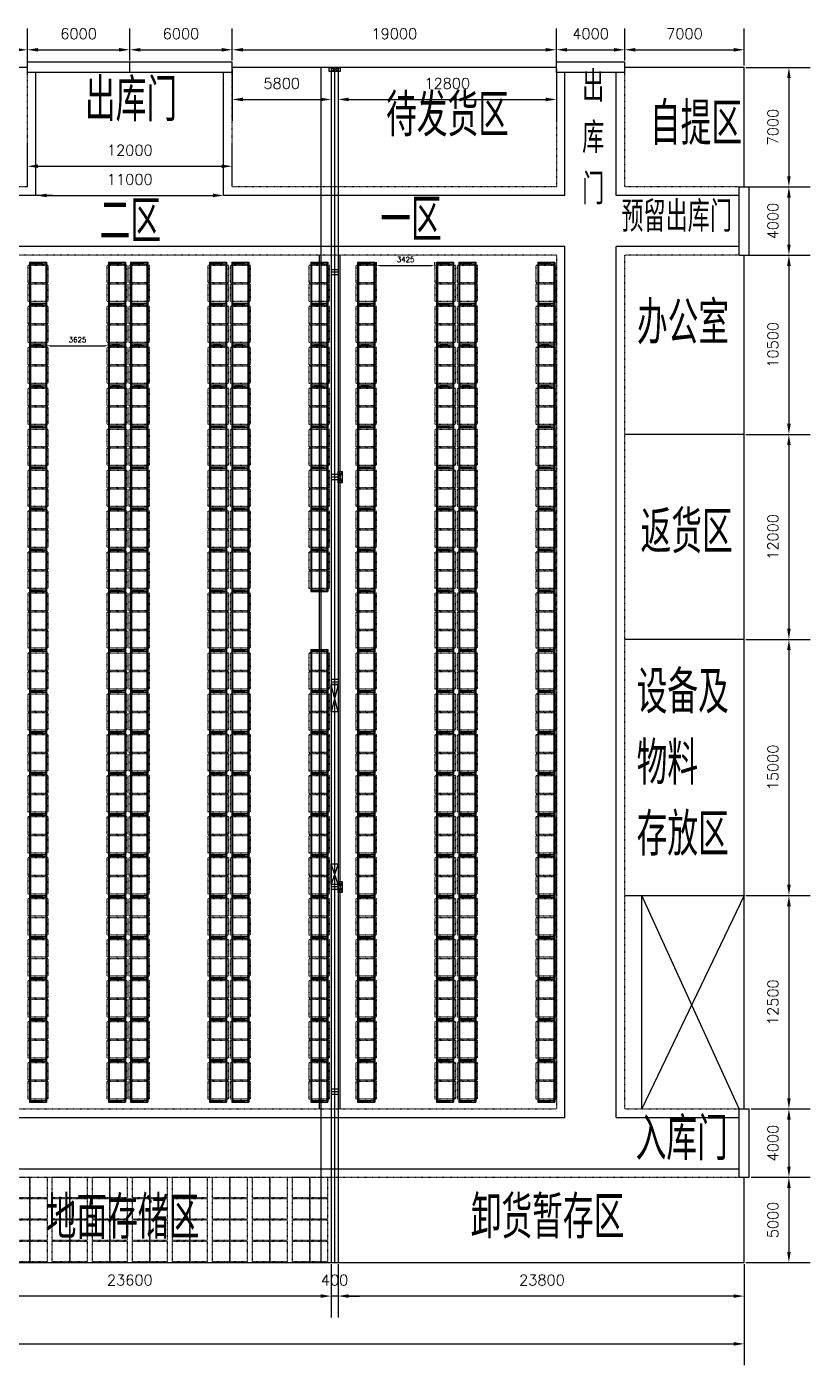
# Model space of a CAD drawing. Header units: millimetres. Extents: x 6622 to 532820, y 3370 to 359312.
# Drawn here: x 279792 to 325700, y 253030 to 331418 of the extents above; entities that cross this region are included whole.
import ezdxf

# ---------------------------------------------------------------- set-up
doc = ezdxf.new("R2010")
doc.units = ezdxf.units.MM
doc.linetypes.add('ACAD_ISO03W100', pattern=[30, 12, -18])
doc.styles.get("Standard").update_dxf_attribs({"font": 'txt', "bigfont": 'gbcbig.shx'})
doc.dimstyles.new('ISO-25', dxfattribs={"dimtxt": 625, "dimasz": 625, "dimexe": 1250, "dimexo": 100, "dimgap": 625, "dimtad": 1, "dimtxsty": 'Standard', "dimcen": 2.5, "dimadec": 0, "dimazin": 0, "dimtfac": 1, "dimtmove": 0, "dimatfit": 3, "dimfxl": 1, "dimarcsym": 0})
doc.dimstyles.new('副本 ISO-25', dxfattribs={"dimtxt": 300, "dimasz": 200, "dimexe": 200, "dimexo": 25, "dimgap": 200, "dimtad": 1, "dimtxsty": 'Standard', "dimcen": 2.5, "dimadec": 0, "dimazin": 0, "dimtfac": 1, "dimtmove": 0, "dimatfit": 3, "dimfxl": 1, "dimarcsym": 0})

# ---------------------------------------------------------------- blocks, each defined once
blk = doc.blocks.new('*D305')
at = {"color": 0, "lineweight": -2, "transparency": 16777216}
for p, q in [((280330, 321640), (280330, 322790)), ((291330, 321640), (291330, 322790)), ((280955, 321540), (290705, 321540))]:
    blk.add_line(p, q, dxfattribs=at)
at = {"color": 0, "transparency": 16777216}
for points in [[(280955, 321644), (280955, 321436), (280330, 321540)], [(290705, 321644), (290705, 321436), (291330, 321540)]]:
    blk.add_solid(points, dxfattribs=at)
at = {"layer": 'Defpoints', "color": 0, "transparency": 16777216}
for p in [(280330, 321540), (291330, 321540), (291330, 321540)]:
    blk.add_point(p, dxfattribs=at)
at = {"color": 0, "transparency": 16777216, "insert": (285830, 322478), "char_height": 625, "attachment_point": 5}
blk.add_mtext('11000', dxfattribs=at)
blk = doc.blocks.new('*D306')
at = {"color": 0, "lineweight": -2, "transparency": 16777216}
for p, q in [((279830, 322140), (279830, 324500)), ((291830, 322140), (291830, 324500)), ((280455, 323250), (291205, 323250))]:
    blk.add_line(p, q, dxfattribs=at)
at = {"color": 0, "transparency": 16777216}
for points in [[(280455, 323354), (280455, 323146), (279830, 323250)], [(291205, 323354), (291205, 323146), (291830, 323250)]]:
    blk.add_solid(points, dxfattribs=at)
at = {"layer": 'Defpoints', "color": 0, "transparency": 16777216}
for p in [(291830, 323250), (279830, 322040), (291830, 322040)]:
    blk.add_point(p, dxfattribs=at)
at = {"color": 0, "transparency": 16777216, "insert": (285830, 324188), "char_height": 625, "attachment_point": 5}
blk.add_mtext('12000', dxfattribs=at)
blk = doc.blocks.new('*D315')
at = {"color": 0, "lineweight": -2, "transparency": 16777216}
for p, q in [((274030, 329140), (274030, 331320)), ((279830, 329140), (279830, 331320)), ((274655, 330070), (279205, 330070))]:
    blk.add_line(p, q, dxfattribs=at)
at = {"color": 0, "transparency": 16777216}
for points in [[(274655, 330174), (274655, 329966), (274030, 330070)], [(279205, 330174), (279205, 329966), (279830, 330070)]]:
    blk.add_solid(points, dxfattribs=at)
at = {"layer": 'Defpoints', "color": 0, "transparency": 16777216}
for p in [(279830, 330070), (274030, 329040), (279830, 329040)]:
    blk.add_point(p, dxfattribs=at)
at = {"color": 0, "transparency": 16777216, "insert": (276930, 331008), "char_height": 625, "attachment_point": 5}
blk.add_mtext('5800', dxfattribs=at)
blk = doc.blocks.new('*D316')
at = {"color": 0, "lineweight": -2, "transparency": 16777216}
for p, q in [((279830, 329440), (279830, 331320)), ((285830, 329440), (285830, 331320)), ((280455, 330070), (285205, 330070))]:
    blk.add_line(p, q, dxfattribs=at)
at = {"color": 0, "transparency": 16777216}
for points in [[(280455, 330174), (280455, 329966), (279830, 330070)], [(285205, 330174), (285205, 329966), (285830, 330070)]]:
    blk.add_solid(points, dxfattribs=at)
at = {"layer": 'Defpoints', "color": 0, "transparency": 16777216}
for p in [(285830, 330070), (279830, 329340), (285830, 329340)]:
    blk.add_point(p, dxfattribs=at)
at = {"color": 0, "transparency": 16777216, "insert": (282830, 331008), "char_height": 625, "attachment_point": 5}
blk.add_mtext('6000', dxfattribs=at)
blk = doc.blocks.new('*D317')
at = {"color": 0, "lineweight": -2, "transparency": 16777216}
for p, q in [((285830, 329440), (285830, 331320)), ((291830, 329440), (291830, 331320)), ((286455, 330070), (291205, 330070))]:
    blk.add_line(p, q, dxfattribs=at)
at = {"color": 0, "transparency": 16777216}
for points in [[(286455, 330174), (286455, 329966), (285830, 330070)], [(291205, 330174), (291205, 329966), (291830, 330070)]]:
    blk.add_solid(points, dxfattribs=at)
at = {"layer": 'Defpoints', "color": 0, "transparency": 16777216}
for p in [(291830, 330070), (285830, 329340), (291830, 329340)]:
    blk.add_point(p, dxfattribs=at)
at = {"color": 0, "transparency": 16777216, "insert": (288830, 331008), "char_height": 625, "attachment_point": 5}
blk.add_mtext('6000', dxfattribs=at)
blk = doc.blocks.new('*D318')
at = {"color": 0, "lineweight": -2, "transparency": 16777216}
for p, q in [((291830, 329440), (291830, 331320)), ((310830, 329140), (310830, 331320)), ((292455, 330070), (310205, 330070))]:
    blk.add_line(p, q, dxfattribs=at)
at = {"color": 0, "transparency": 16777216}
for points in [[(292455, 330174), (292455, 329966), (291830, 330070)], [(310205, 330174), (310205, 329966), (310830, 330070)]]:
    blk.add_solid(points, dxfattribs=at)
at = {"layer": 'Defpoints', "color": 0, "transparency": 16777216}
for p in [(310830, 330070), (291830, 329340), (310830, 329040)]:
    blk.add_point(p, dxfattribs=at)
at = {"color": 0, "transparency": 16777216, "insert": (301330, 331008), "char_height": 625, "attachment_point": 5}
blk.add_mtext('19000', dxfattribs=at)
blk = doc.blocks.new('*D319')
at = {"color": 0, "lineweight": -2, "transparency": 16777216}
for p, q in [((291830, 328940), (291830, 325910)), ((297630, 328940), (297630, 325910)), ((292455, 327160), (297005, 327160))]:
    blk.add_line(p, q, dxfattribs=at)
at = {"color": 0, "transparency": 16777216}
for points in [[(292455, 327264), (292455, 327056), (291830, 327160)], [(297005, 327264), (297005, 327056), (297630, 327160)]]:
    blk.add_solid(points, dxfattribs=at)
at = {"layer": 'Defpoints', "color": 0, "transparency": 16777216}
for p in [(291830, 329040), (297630, 329040), (297630, 327160)]:
    blk.add_point(p, dxfattribs=at)
at = {"color": 0, "transparency": 16777216, "insert": (294730, 328098), "char_height": 625, "attachment_point": 5}
blk.add_mtext('5800', dxfattribs=at)
blk = doc.blocks.new('*D320')
at = {"color": 0, "lineweight": -2, "transparency": 16777216}
for p, q in [((298030, 328940), (298030, 325910)), ((310830, 328940), (310830, 325910)), ((298655, 327160), (310205, 327160))]:
    blk.add_line(p, q, dxfattribs=at)
at = {"color": 0, "transparency": 16777216}
for points in [[(298655, 327264), (298655, 327056), (298030, 327160)], [(310205, 327264), (310205, 327056), (310830, 327160)]]:
    blk.add_solid(points, dxfattribs=at)
at = {"layer": 'Defpoints', "color": 0, "transparency": 16777216}
for p in [(298030, 329040), (310830, 329040), (310830, 327160)]:
    blk.add_point(p, dxfattribs=at)
at = {"color": 0, "transparency": 16777216, "insert": (304430, 328098), "char_height": 625, "attachment_point": 5}
blk.add_mtext('12800', dxfattribs=at)
blk = doc.blocks.new('*D321')
at = {"color": 0, "lineweight": -2, "transparency": 16777216}
for p, q in [((310830, 329440), (310830, 331320)), ((314830, 329440), (314830, 331320)), ((311455, 330070), (314205, 330070))]:
    blk.add_line(p, q, dxfattribs=at)
at = {"color": 0, "transparency": 16777216}
for points in [[(311455, 330174), (311455, 329966), (310830, 330070)], [(314205, 330174), (314205, 329966), (314830, 330070)]]:
    blk.add_solid(points, dxfattribs=at)
at = {"layer": 'Defpoints', "color": 0, "transparency": 16777216}
for p in [(314830, 330070), (310830, 329340), (314830, 329340)]:
    blk.add_point(p, dxfattribs=at)
at = {"color": 0, "transparency": 16777216, "insert": (312830, 331008), "char_height": 625, "attachment_point": 5}
blk.add_mtext('4000', dxfattribs=at)
blk = doc.blocks.new('*D322')
at = {"color": 0, "lineweight": -2, "transparency": 16777216}
for p, q in [((314830, 329440), (314830, 331320)), ((321830, 329140), (321830, 331320)), ((315455, 330070), (321205, 330070))]:
    blk.add_line(p, q, dxfattribs=at)
at = {"color": 0, "transparency": 16777216}
for points in [[(315455, 330174), (315455, 329966), (314830, 330070)], [(321205, 330174), (321205, 329966), (321830, 330070)]]:
    blk.add_solid(points, dxfattribs=at)
at = {"layer": 'Defpoints', "color": 0, "transparency": 16777216}
for p in [(321830, 330070), (314830, 329340), (321830, 329040)]:
    blk.add_point(p, dxfattribs=at)
at = {"color": 0, "transparency": 16777216, "insert": (318330, 331008), "char_height": 625, "attachment_point": 5}
blk.add_mtext('7000', dxfattribs=at)
blk = doc.blocks.new('*D323')
at = {"color": 0, "lineweight": -2, "transparency": 16777216}
for p, q in [((321930, 329040), (325700, 329040)), ((324450, 328415), (324450, 322665)), ((321930, 322040), (325700, 322040))]:
    blk.add_line(p, q, dxfattribs=at)
at = {"color": 0, "transparency": 16777216}
for points in [[(324346, 328415), (324554, 328415), (324450, 329040)], [(324346, 322665), (324554, 322665), (324450, 322040)]]:
    blk.add_solid(points, dxfattribs=at)
at = {"layer": 'Defpoints', "color": 0, "transparency": 16777216}
for p in [(321830, 329040), (321830, 322040), (324450, 322040)]:
    blk.add_point(p, dxfattribs=at)
at = {"color": 0, "transparency": 16777216, "insert": (323512, 325540), "char_height": 625, "attachment_point": 5, "rotation": 90}
blk.add_mtext('7000', dxfattribs=at)
blk = doc.blocks.new('*D324')
at = {"color": 0, "lineweight": -2, "transparency": 16777216}
for p, q in [((322230, 322040), (325700, 322040)), ((324450, 321415), (324450, 318665)), ((322230, 318040), (325700, 318040))]:
    blk.add_line(p, q, dxfattribs=at)
at = {"color": 0, "transparency": 16777216}
for points in [[(324346, 321415), (324554, 321415), (324450, 322040)], [(324346, 318665), (324554, 318665), (324450, 318040)]]:
    blk.add_solid(points, dxfattribs=at)
at = {"layer": 'Defpoints', "color": 0, "transparency": 16777216}
for p in [(322130, 322040), (322130, 318040), (324450, 318040)]:
    blk.add_point(p, dxfattribs=at)
at = {"color": 0, "transparency": 16777216, "insert": (323512, 320040), "char_height": 625, "attachment_point": 5, "rotation": 90}
blk.add_mtext('4000', dxfattribs=at)
blk = doc.blocks.new('*D325')
at = {"color": 0, "lineweight": -2, "transparency": 16777216}
for p, q in [((321930, 318040), (325700, 318040)), ((324450, 317415), (324450, 308165)), ((321930, 307540), (325700, 307540))]:
    blk.add_line(p, q, dxfattribs=at)
at = {"color": 0, "transparency": 16777216}
for points in [[(324346, 317415), (324554, 317415), (324450, 318040)], [(324346, 308165), (324554, 308165), (324450, 307540)]]:
    blk.add_solid(points, dxfattribs=at)
at = {"layer": 'Defpoints', "color": 0, "transparency": 16777216}
for p in [(321830, 318040), (321830, 307540), (324450, 307540)]:
    blk.add_point(p, dxfattribs=at)
at = {"color": 0, "transparency": 16777216, "insert": (323512, 312790), "char_height": 625, "attachment_point": 5, "rotation": 90}
blk.add_mtext('10500', dxfattribs=at)
blk = doc.blocks.new('*D326')
at = {"color": 0, "lineweight": -2, "transparency": 16777216}
for p, q in [((321930, 307540), (325700, 307540)), ((324450, 306915), (324450, 296165)), ((321930, 295540), (325700, 295540))]:
    blk.add_line(p, q, dxfattribs=at)
at = {"color": 0, "transparency": 16777216}
for points in [[(324346, 306915), (324554, 306915), (324450, 307540)], [(324346, 296165), (324554, 296165), (324450, 295540)]]:
    blk.add_solid(points, dxfattribs=at)
at = {"layer": 'Defpoints', "color": 0, "transparency": 16777216}
for p in [(321830, 307540), (321830, 295540), (324450, 295540)]:
    blk.add_point(p, dxfattribs=at)
at = {"color": 0, "transparency": 16777216, "insert": (323512, 301540), "char_height": 625, "attachment_point": 5, "rotation": 90}
blk.add_mtext('12000', dxfattribs=at)
blk = doc.blocks.new('*D327')
at = {"color": 0, "lineweight": -2, "transparency": 16777216}
for p, q in [((321930, 295540), (325700, 295540)), ((324450, 294915), (324450, 281165)), ((321930, 280540), (325700, 280540))]:
    blk.add_line(p, q, dxfattribs=at)
at = {"color": 0, "transparency": 16777216}
for points in [[(324346, 294915), (324554, 294915), (324450, 295540)], [(324346, 281165), (324554, 281165), (324450, 280540)]]:
    blk.add_solid(points, dxfattribs=at)
at = {"layer": 'Defpoints', "color": 0, "transparency": 16777216}
for p in [(321830, 295540), (321830, 280540), (324450, 280540)]:
    blk.add_point(p, dxfattribs=at)
at = {"color": 0, "transparency": 16777216, "insert": (323512, 288040), "char_height": 625, "attachment_point": 5, "rotation": 90}
blk.add_mtext('15000', dxfattribs=at)
blk = doc.blocks.new('*D328')
at = {"color": 0, "lineweight": -2, "transparency": 16777216}
for p, q in [((321930, 280540), (325700, 280540)), ((324450, 279915), (324450, 268665)), ((322230, 268040), (325700, 268040))]:
    blk.add_line(p, q, dxfattribs=at)
at = {"color": 0, "transparency": 16777216}
for points in [[(324346, 279915), (324554, 279915), (324450, 280540)], [(324346, 268665), (324554, 268665), (324450, 268040)]]:
    blk.add_solid(points, dxfattribs=at)
at = {"layer": 'Defpoints', "color": 0, "transparency": 16777216}
for p in [(321830, 280540), (322130, 268040), (324450, 268040)]:
    blk.add_point(p, dxfattribs=at)
at = {"color": 0, "transparency": 16777216, "insert": (323512, 274290), "char_height": 625, "attachment_point": 5, "rotation": 90}
blk.add_mtext('12500', dxfattribs=at)
blk = doc.blocks.new('*D329')
at = {"color": 0, "lineweight": -2, "transparency": 16777216}
for p, q in [((322230, 268040), (325700, 268040)), ((324450, 267415), (324450, 264665)), ((322230, 264040), (325700, 264040))]:
    blk.add_line(p, q, dxfattribs=at)
at = {"color": 0, "transparency": 16777216}
for points in [[(324346, 267415), (324554, 267415), (324450, 268040)], [(324346, 264665), (324554, 264665), (324450, 264040)]]:
    blk.add_solid(points, dxfattribs=at)
at = {"layer": 'Defpoints', "color": 0, "transparency": 16777216}
for p in [(322130, 268040), (322130, 264040), (324450, 264040)]:
    blk.add_point(p, dxfattribs=at)
at = {"color": 0, "transparency": 16777216, "insert": (323512, 266040), "char_height": 625, "attachment_point": 5, "rotation": 90}
blk.add_mtext('4000', dxfattribs=at)
blk = doc.blocks.new('*D330')
at = {"color": 0, "lineweight": -2, "transparency": 16777216}
for p, q in [((322230, 264040), (325700, 264040)), ((324450, 263415), (324450, 259665)), ((321930, 259040), (325700, 259040))]:
    blk.add_line(p, q, dxfattribs=at)
at = {"color": 0, "transparency": 16777216}
for points in [[(324346, 263415), (324554, 263415), (324450, 264040)], [(324346, 259665), (324554, 259665), (324450, 259040)]]:
    blk.add_solid(points, dxfattribs=at)
at = {"layer": 'Defpoints', "color": 0, "transparency": 16777216}
for p in [(322130, 264040), (321830, 259040), (324450, 259040)]:
    blk.add_point(p, dxfattribs=at)
at = {"color": 0, "transparency": 16777216, "insert": (323512, 261540), "char_height": 625, "attachment_point": 5, "rotation": 90}
blk.add_mtext('5000', dxfattribs=at)
blk = doc.blocks.new('*D331')
at = {"color": 0, "lineweight": -2, "transparency": 16777216}
for p, q in [((298030, 258940), (298030, 255830)), ((321830, 258940), (321830, 255830)), ((321205, 257080), (298655, 257080))]:
    blk.add_line(p, q, dxfattribs=at)
at = {"color": 0, "transparency": 16777216}
for points in [[(298655, 257184), (298655, 256976), (298030, 257080)], [(321205, 257184), (321205, 256976), (321830, 257080)]]:
    blk.add_solid(points, dxfattribs=at)
at = {"layer": 'Defpoints', "color": 0, "transparency": 16777216}
for p in [(298030, 259040), (321830, 259040), (298030, 257080)]:
    blk.add_point(p, dxfattribs=at)
at = {"color": 0, "transparency": 16777216, "insert": (309980, 258018), "char_height": 625, "attachment_point": 5}
blk.add_mtext('23800', dxfattribs=at)
blk = doc.blocks.new('*D297')
at = {"color": 0, "lineweight": -2, "transparency": 16777216}
for p, q in [((297630, 258940), (297630, 255830)), ((298030, 258940), (298030, 255830)), ((297005, 257080), (296380, 257080)), ((298030, 257080), (297630, 257080)), ((298655, 257080), (299280, 257080))]:
    blk.add_line(p, q, dxfattribs=at)
at = {"color": 0, "transparency": 16777216}
for points in [[(297005, 257184), (297005, 256976), (297630, 257080)], [(298655, 257184), (298655, 256976), (298030, 257080)]]:
    blk.add_solid(points, dxfattribs=at)
at = {"layer": 'Defpoints', "color": 0, "transparency": 16777216}
for p in [(297630, 259040), (298030, 259040), (297630, 257080)]:
    blk.add_point(p, dxfattribs=at)
at = {"color": 0, "transparency": 16777216, "insert": (297830, 258018), "char_height": 625, "attachment_point": 5}
blk.add_mtext('400', dxfattribs=at)
blk = doc.blocks.new('*D298')
at = {"color": 0, "lineweight": -2, "transparency": 16777216}
for p, q in [((274030, 258940), (274030, 255830)), ((297630, 258940), (297630, 255830)), ((297005, 257080), (274655, 257080))]:
    blk.add_line(p, q, dxfattribs=at)
at = {"color": 0, "transparency": 16777216}
for points in [[(274655, 257184), (274655, 256976), (274030, 257080)], [(297005, 257184), (297005, 256976), (297630, 257080)]]:
    blk.add_solid(points, dxfattribs=at)
at = {"layer": 'Defpoints', "color": 0, "transparency": 16777216}
for p in [(274030, 259040), (297630, 259040), (274030, 257080)]:
    blk.add_point(p, dxfattribs=at)
at = {"color": 0, "transparency": 16777216, "insert": (285830, 258018), "char_height": 625, "attachment_point": 5}
blk.add_mtext('23600', dxfattribs=at)
blk = doc.blocks.new('*D336')
at = {"color": 0, "lineweight": -2, "transparency": 16777216}
for p, q in [((177830, 258940), (177830, 253030)), ((321830, 258940), (321830, 253030)), ((178455, 254280), (321205, 254280))]:
    blk.add_line(p, q, dxfattribs=at)
at = {"color": 0, "transparency": 16777216}
for points in [[(178455, 254384), (178455, 254176), (177830, 254280)], [(321205, 254384), (321205, 254176), (321830, 254280)]]:
    blk.add_solid(points, dxfattribs=at)
at = {"layer": 'Defpoints', "color": 0, "transparency": 16777216}
for p in [(177830, 259040), (321830, 259040), (321830, 254280)]:
    blk.add_point(p, dxfattribs=at)
at = {"color": 0, "transparency": 16777216, "insert": (249830, 255218), "char_height": 625, "attachment_point": 5}
blk.add_mtext('144000', dxfattribs=at)
blk = doc.blocks.new('地面托盘')
at = {"color": 3, "linetype": 'ACAD_ISO03W100'}
for points in [[(62730, -1440), (62730, -240), (63730, -240), (63730, -1440)], [(63775, -1440), (63775, -240), (64775, -240), (64775, -1440)], [(65075, -1440), (65075, -240), (66075, -240), (66075, -1440)], [(66120, -1440), (66120, -240), (67120, -240), (67120, -1440)], [(67420, -1440), (67420, -240), (68420, -240), (68420, -1440)], [(68465, -1440), (68465, -240), (69465, -240), (69465, -1440)], [(69765, -1440), (69765, -240), (70765, -240), (70765, -1440)], [(70810, -1440), (70810, -240), (71810, -240), (71810, -1440)], [(72110, -1440), (72110, -240), (73110, -240), (73110, -1440)], [(73155, -1440), (73155, -240), (74155, -240), (74155, -1440)], [(74455, -1440), (74455, -240), (75455, -240), (75455, -1440)], [(75500, -1440), (75500, -240), (76500, -240), (76500, -1440)], [(76800, -1440), (76800, -240), (77800, -240), (77800, -1440)], [(77845, -1440), (77845, -240), (78845, -240), (78845, -1440)], [(79145, -1440), (79145, -240), (80145, -240), (80145, -1440)], [(80190, -1440), (80190, -240), (81190, -240), (81190, -1440)], [(81490, -1440), (81490, -240), (82490, -240), (82490, -1440)], [(82535, -1440), (82535, -240), (83535, -240), (83535, -1440)], [(83835, -1440), (83835, -240), (84835, -240), (84835, -1440)], [(84880, -1440), (84880, -240), (85880, -240), (85880, -1440)], [(62730, -2690), (62730, -1490), (63730, -1490), (63730, -2690)], [(63775, -2690), (63775, -1490), (64775, -1490), (64775, -2690)], [(65075, -2690), (65075, -1490), (66075, -1490), (66075, -2690)], [(66120, -2690), (66120, -1490), (67120, -1490), (67120, -2690)], [(67420, -2690), (67420, -1490), (68420, -1490), (68420, -2690)], [(68465, -2690), (68465, -1490), (69465, -1490), (69465, -2690)], [(69765, -2690), (69765, -1490), (70765, -1490), (70765, -2690)], [(70810, -2690), (70810, -1490), (71810, -1490), (71810, -2690)], [(72110, -2690), (72110, -1490), (73110, -1490), (73110, -2690)], [(73155, -2690), (73155, -1490), (74155, -1490), (74155, -2690)], [(74455, -2690), (74455, -1490), (75455, -1490), (75455, -2690)], [(75500, -2690), (75500, -1490), (76500, -1490), (76500, -2690)], [(76800, -2690), (76800, -1490), (77800, -1490), (77800, -2690)], [(77845, -2690), (77845, -1490), (78845, -1490), (78845, -2690)], [(79145, -2690), (79145, -1490), (80145, -1490), (80145, -2690)], [(80190, -2690), (80190, -1490), (81190, -1490), (81190, -2690)], [(81490, -2690), (81490, -1490), (82490, -1490), (82490, -2690)], [(82535, -2690), (82535, -1490), (83535, -1490), (83535, -2690)], [(83835, -2690), (83835, -1490), (84835, -1490), (84835, -2690)], [(84880, -2690), (84880, -1490), (85880, -1490), (85880, -2690)], [(62730, -3940), (62730, -2740), (63730, -2740), (63730, -3940)], [(63775, -3940), (63775, -2740), (64775, -2740), (64775, -3940)], [(65075, -3940), (65075, -2740), (66075, -2740), (66075, -3940)], [(66120, -3940), (66120, -2740), (67120, -2740), (67120, -3940)], [(67420, -3940), (67420, -2740), (68420, -2740), (68420, -3940)], [(68465, -3940), (68465, -2740), (69465, -2740), (69465, -3940)], [(69765, -3940), (69765, -2740), (70765, -2740), (70765, -3940)], [(70810, -3940), (70810, -2740), (71810, -2740), (71810, -3940)], [(72110, -3940), (72110, -2740), (73110, -2740), (73110, -3940)], [(73155, -3940), (73155, -2740), (74155, -2740), (74155, -3940)], [(74455, -3940), (74455, -2740), (75455, -2740), (75455, -3940)], [(75500, -3940), (75500, -2740), (76500, -2740), (76500, -3940)], [(76800, -3940), (76800, -2740), (77800, -2740), (77800, -3940)], [(77845, -3940), (77845, -2740), (78845, -2740), (78845, -3940)], [(79145, -3940), (79145, -2740), (80145, -2740), (80145, -3940)], [(80190, -3940), (80190, -2740), (81190, -2740), (81190, -3940)], [(81490, -3940), (81490, -2740), (82490, -2740), (82490, -3940)], [(82535, -3940), (82535, -2740), (83535, -2740), (83535, -3940)], [(83835, -3940), (83835, -2740), (84835, -2740), (84835, -3940)], [(84880, -3940), (84880, -2740), (85880, -2740), (85880, -3940)], [(62730, -5190), (62730, -3990), (63730, -3990), (63730, -5190)], [(63775, -5190), (63775, -3990), (64775, -3990), (64775, -5190)], [(65075, -5190), (65075, -3990), (66075, -3990), (66075, -5190)], [(66120, -5190), (66120, -3990), (67120, -3990), (67120, -5190)], [(67420, -5190), (67420, -3990), (68420, -3990), (68420, -5190)], [(68465, -5190), (68465, -3990), (69465, -3990), (69465, -5190)], [(69765, -5190), (69765, -3990), (70765, -3990), (70765, -5190)], [(70810, -5190), (70810, -3990), (71810, -3990), (71810, -5190)], [(72110, -5190), (72110, -3990), (73110, -3990), (73110, -5190)], [(73155, -5190), (73155, -3990), (74155, -3990), (74155, -5190)], [(74455, -5190), (74455, -3990), (75455, -3990), (75455, -5190)], [(75500, -5190), (75500, -3990), (76500, -3990), (76500, -5190)], [(76800, -5190), (76800, -3990), (77800, -3990), (77800, -5190)], [(77845, -5190), (77845, -3990), (78845, -3990), (78845, -5190)], [(79145, -5190), (79145, -3990), (80145, -3990), (80145, -5190)], [(80190, -5190), (80190, -3990), (81190, -3990), (81190, -5190)], [(81490, -5190), (81490, -3990), (82490, -3990), (82490, -5190)], [(82535, -5190), (82535, -3990), (83535, -3990), (83535, -5190)], [(83835, -5190), (83835, -3990), (84835, -3990), (84835, -5190)], [(84880, -5190), (84880, -3990), (85880, -3990), (85880, -5190)]]:
    blk.add_lwpolyline(points, close=True, dxfattribs=at)
blk = doc.blocks.new('货架')
at = {"color": 6}
for p, q in [((213640, 135175), (214640, 135175)), ((213640, 135175), (213640, 115875)), ((213640, 135075), (214640, 135075)), ((213690, 135175), (213690, 115875)), ((213690, 135175), (214590, 135075)), ((214590, 135175), (213690, 135075)), ((214590, 135175), (214590, 115875)), ((214640, 135175), (214640, 115875)), ((213640, 132775), (214640, 132775)), ((213640, 132675), (214640, 132675)), ((213690, 132775), (214590, 132675)), ((214590, 132775), (213690, 132675)), ((213640, 130375), (214640, 130375)), ((213640, 130275), (214640, 130275)), ((213690, 130375), (214590, 130275)), ((214590, 130375), (213690, 130275)), ((213640, 127975), (214640, 127975)), ((213640, 127875), (214640, 127875)), ((213690, 127975), (214590, 127875)), ((214590, 127975), (213690, 127875)), ((213640, 125575), (214640, 125575)), ((213640, 125475), (214640, 125475)), ((213690, 125575), (214590, 125475)), ((214590, 125575), (213690, 125475)), ((213640, 123175), (214640, 123175)), ((213640, 123075), (214640, 123075)), ((213690, 123175), (214590, 123075)), ((214590, 123175), (213690, 123075)), ((213640, 120775), (214640, 120775)), ((213690, 120775), (214590, 120675)), ((214590, 120775), (213690, 120675)), ((213640, 120675), (214640, 120675)), ((213640, 118375), (214640, 118375)), ((213690, 118375), (214590, 118275)), ((214590, 118375), (213690, 118275)), ((213640, 118275), (214640, 118275)), ((213640, 112475), (213640, 85975)), ((213690, 112475), (213690, 85975)), ((214590, 112475), (214590, 85975)), ((214640, 112475), (214640, 85975)), ((213640, 110075), (214640, 110075)), ((213640, 109975), (214640, 109975)), ((213690, 110075), (214590, 109975)), ((214590, 110075), (213690, 109975)), ((213640, 107675), (214640, 107675)), ((213640, 107575), (214640, 107575)), ((213690, 107675), (214590, 107575)), ((214590, 107675), (213690, 107575)), ((213640, 105275), (214640, 105275)), ((213640, 105175), (214640, 105175)), ((213690, 105275), (214590, 105175)), ((214590, 105275), (213690, 105175)), ((213640, 102875), (214640, 102875)), ((213640, 102775), (214640, 102775)), ((213690, 102875), (214590, 102775)), ((214590, 102875), (213690, 102775)), ((213640, 100475), (214640, 100475)), ((213640, 100375), (214640, 100375)), ((213690, 100475), (214590, 100375)), ((214590, 100475), (213690, 100375)), ((213640, 98075), (214640, 98075)), ((213690, 98075), (214590, 97975)), ((214590, 98075), (213690, 97975)), ((213640, 97975), (214640, 97975)), ((213640, 95675), (214640, 95675)), ((213690, 95675), (214590, 95575)), ((214590, 95675), (213690, 95575)), ((213640, 95575), (214640, 95575)), ((213640, 93275), (214640, 93275)), ((213640, 93175), (214640, 93175)), ((213690, 93275), (214590, 93175)), ((214590, 93275), (213690, 93175)), ((213640, 90875), (214640, 90875)), ((213640, 90775), (214640, 90775)), ((213690, 90875), (214590, 90775)), ((214590, 90875), (213690, 90775)), ((213640, 88475), (214640, 88475)), ((213640, 88375), (214640, 88375)), ((213690, 88475), (214590, 88375)), ((214590, 88475), (213690, 88375)), ((213640, 86075), (214640, 86075)), ((213640, 85975), (214640, 85975)), ((213690, 86075), (214590, 85975)), ((214590, 86075), (213690, 85975))]:
    blk.add_line(p, q, dxfattribs=at)
at = {"color": 5}
for p, q in [((213640, 115975), (214640, 115975)), ((213640, 115875), (214640, 115875)), ((213640, 115875), (213640, 112475)), ((213690, 115975), (214590, 115875)), ((214590, 115975), (213690, 115875)), ((213690, 115875), (213690, 112475)), ((214590, 115875), (214590, 112475)), ((214640, 115875), (214640, 112475)), ((213640, 112475), (214640, 112475)), ((213640, 112375), (214640, 112375)), ((213690, 112475), (214590, 112375)), ((214590, 112475), (213690, 112375))]:
    blk.add_line(p, q, dxfattribs=at)
at = {"color": 3, "linetype": 'ACAD_ISO03W100'}
for points in [[(213540, 134975), (213540, 133975), (214740, 133975), (214740, 134975)], [(213540, 133875), (213540, 132875), (214740, 132875), (214740, 133875)], [(213540, 132575), (213540, 131575), (214740, 131575), (214740, 132575)], [(213540, 131475), (213540, 130475), (214740, 130475), (214740, 131475)], [(213540, 130175), (213540, 129175), (214740, 129175), (214740, 130175)], [(213540, 129075), (213540, 128075), (214740, 128075), (214740, 129075)], [(213540, 127775), (213540, 126775), (214740, 126775), (214740, 127775)], [(213540, 126675), (213540, 125675), (214740, 125675), (214740, 126675)], [(213540, 125375), (213540, 124375), (214740, 124375), (214740, 125375)], [(213540, 124275), (213540, 123275), (214740, 123275), (214740, 124275)], [(213540, 122975), (213540, 121975), (214740, 121975), (214740, 122975)], [(213540, 121875), (213540, 120875), (214740, 120875), (214740, 121875)], [(213540, 120575), (213540, 119575), (214740, 119575), (214740, 120575)], [(213540, 119475), (213540, 118475), (214740, 118475), (214740, 119475)], [(213540, 118175), (213540, 117175), (214740, 117175), (214740, 118175)], [(213540, 117075), (213540, 116075), (214740, 116075), (214740, 117075)], [(213540, 115775), (213540, 114775), (214740, 114775), (214740, 115775)], [(213540, 114675), (213540, 113675), (214740, 113675), (214740, 114675)], [(213540, 113575), (213540, 112575), (214740, 112575), (214740, 113575)], [(213540, 112275), (213540, 111275), (214740, 111275), (214740, 112275)], [(213540, 111175), (213540, 110175), (214740, 110175), (214740, 111175)], [(213540, 109875), (213540, 108875), (214740, 108875), (214740, 109875)], [(213540, 108775), (213540, 107775), (214740, 107775), (214740, 108775)], [(213540, 107475), (213540, 106475), (214740, 106475), (214740, 107475)], [(213540, 106375), (213540, 105375), (214740, 105375), (214740, 106375)], [(213540, 105075), (213540, 104075), (214740, 104075), (214740, 105075)], [(213540, 103975), (213540, 102975), (214740, 102975), (214740, 103975)], [(213540, 102675), (213540, 101675), (214740, 101675), (214740, 102675)], [(213540, 101575), (213540, 100575), (214740, 100575), (214740, 101575)], [(213540, 100275), (213540, 99275), (214740, 99275), (214740, 100275)], [(213540, 99175), (213540, 98175), (214740, 98175), (214740, 99175)], [(213540, 97875), (213540, 96875), (214740, 96875), (214740, 97875)], [(213540, 96775), (213540, 95775), (214740, 95775), (214740, 96775)], [(213540, 95475), (213540, 94475), (214740, 94475), (214740, 95475)], [(213540, 94375), (213540, 93375), (214740, 93375), (214740, 94375)], [(213540, 93075), (213540, 92075), (214740, 92075), (214740, 93075)], [(213540, 91975), (213540, 90975), (214740, 90975), (214740, 91975)], [(213540, 90675), (213540, 89675), (214740, 89675), (214740, 90675)], [(213540, 89575), (213540, 88575), (214740, 88575), (214740, 89575)], [(213540, 88275), (213540, 87275), (214740, 87275), (214740, 88275)], [(213540, 87175), (213540, 86175), (214740, 86175), (214740, 87175)]]:
    blk.add_lwpolyline(points, close=True, dxfattribs=at)
blk = doc.blocks.new('*D339')
at = {"color": 0, "lineweight": -2, "transparency": 16777216}
for p, q in [((300280, 317465), (300280, 317640)), ((303705, 317465), (303705, 317640)), ((300480, 317440), (303505, 317440))]:
    blk.add_line(p, q, dxfattribs=at)
at = {"color": 0, "transparency": 16777216}
for points in [[(300480, 317473), (300480, 317407), (300280, 317440)], [(303505, 317473), (303505, 317407), (303705, 317440)]]:
    blk.add_solid(points, dxfattribs=at)
at = {"layer": 'Defpoints', "color": 0, "transparency": 16777216}
for p in [(300280, 317440), (303705, 317440), (303705, 317440)]:
    blk.add_point(p, dxfattribs=at)
at = {"color": 0, "transparency": 16777216, "insert": (301992, 317790), "char_height": 300, "attachment_point": 5}
blk.add_mtext('3425', dxfattribs=at)
blk = doc.blocks.new('*D344')
at = {"color": 0, "lineweight": -2, "transparency": 16777216}
for p, q in [((280955, 312759), (280955, 312940)), ((284580, 312759), (284580, 312940)), ((281155, 312740), (284380, 312740))]:
    blk.add_line(p, q, dxfattribs=at)
at = {"color": 0, "transparency": 16777216}
for points in [[(281155, 312773), (281155, 312707), (280955, 312740)], [(284380, 312773), (284380, 312707), (284580, 312740)]]:
    blk.add_solid(points, dxfattribs=at)
at = {"layer": 'Defpoints', "color": 0, "transparency": 16777216}
for p in [(280955, 312734), (284580, 312740), (284580, 312734)]:
    blk.add_point(p, dxfattribs=at)
at = {"color": 0, "transparency": 16777216, "insert": (282767, 313090), "char_height": 300, "attachment_point": 5}
blk.add_mtext('3625', dxfattribs=at)

msp = doc.modelspace()

# ---------------------------------------------------------------- linework, layer by layer
for p, q in [((279830, 328740), (279830, 329340)), ((291830, 329340), (279830, 329340)), ((285830, 328740), (285830, 329340)), ((291830, 328740), (291830, 329340)), ((310830, 328740), (310830, 329340)), ((314830, 329340), (310830, 329340)), ((314830, 328740), (314830, 329340)), ((279830, 329040), (272829.998, 329040)), ((291830, 328740), (279830, 328740)), ((280330, 321540), (280330, 328740)), ((291330, 321540), (291330, 328740)), ((310830, 329040), (291830, 329040)), ((314830, 328740), (310830, 328740)), ((311330, 321540), (311330, 328740)), ((314330, 321540), (314330, 328740)), ((321830, 329040), (314830, 329040)), ((321830, 322040), (321830, 329040)), ((281330, 321540), (272329.998, 321540)), ((311330, 321540), (291330, 321540)), ((321530, 321540), (314330, 321540)), ((321530, 322040), (322130, 322040)), ((321530, 318040), (321530, 322040)), ((322130, 318040), (322130, 322040)), ((311330, 318540), (181330, 318540)), ((311330, 267540), (311330, 318540)), ((314330, 267540), (314330, 318540)), ((321530, 318540), (314330, 318540)), ((321530, 318040), (322130, 318040)), ((321830, 268040), (321830, 318040)), ((314830, 280540), (321830, 280540)), ((321830, 280540), (315830, 268040)), ((321530, 268040), (315830, 280540)), ((181330, 267540), (311330, 267540)), ((314330, 267540), (321530, 267540)), ((321530, 268040), (322130, 268040)), ((321530, 264040), (321530, 268040)), ((322130, 264040), (322130, 268040)), ((181330, 264532.819), (321530, 264532.819)), ((321530, 264040), (322130, 264040)), ((321830, 259040), (321830, 264040)), ((177830, 259040), (321830, 259040))]:
    msp.add_line(p, q)
at = {"color": 2, "linetype": 'ACAD_ISO03W100'}
for p, q in [((279830, 322040), (279830, 328740)), ((291830, 322040), (291830, 328740)), ((310830, 328740), (310830, 322040)), ((314830, 322040), (314830, 328740)), ((279830, 322040), (272829.998, 322040)), ((310830, 322040), (291830, 322040)), ((321530, 322040), (314830, 322040)), ((310830, 318040), (181830, 318040)), ((310830, 318040), (310830, 268040)), ((321530, 318040), (314830, 318040)), ((314830, 268040), (314830, 318040)), ((181830, 268040), (310830, 268040)), ((314830, 268040), (321530, 268040)), ((181830, 264040), (321530, 264040))]:
    msp.add_line(p, q, dxfattribs=at)
at = {"color": 1}
msp.add_line((297030, 329040), (297030, 259040), dxfattribs=at)
at = {"color": 0}
for p, q in [((298155, 328790), (297505, 329040)), ((297505, 328790), (298155, 329040)), ((321830, 307540), (314830, 307540)), ((298280, 304715), (298030, 305365)), ((298030, 304715), (298280, 305365)), ((321830, 295540), (314830, 295540)), ((298030, 292890), (297630, 291290)), ((298030, 291290), (297630, 292890)), ((298030, 282390), (297630, 281190)), ((298030, 281190), (297630, 282390)), ((298030, 281365), (298280, 280715)), ((298280, 281365), (298030, 280715)), ((315830, 268040), (315830, 280540))]:
    msp.add_line(p, q, dxfattribs=at)
at = {"color": 4}
for p, q in [((297630, 329040), (297630, 259040)), ((297830, 329040), (297830, 259040)), ((298030, 329040), (298030, 259040)), ((298030, 317190), (297630, 317190)), ((298030, 317040), (297630, 317040)), ((298030, 316890), (297630, 316890)), ((298030, 305190), (297630, 305190)), ((298030, 305040), (297630, 305040)), ((298030, 304890), (297630, 304890)), ((298030, 293190), (297630, 293190)), ((298030, 293040), (297630, 293040)), ((298030, 292890), (297630, 292890)), ((298030, 281190), (297630, 281190)), ((298030, 281040), (297630, 281040)), ((298030, 280890), (297630, 280890)), ((298030, 269190), (297630, 269190)), ((298030, 269040), (297630, 269040)), ((298030, 268890), (297630, 268890))]:
    msp.add_line(p, q, dxfattribs=at)
at = {"color": 6}
for p, q in [((296430, 317640), (297430, 317640)), ((296430, 317640), (296430, 298340)), ((296430, 317540), (297430, 317540)), ((296480, 317640), (296480, 298340)), ((296480, 317640), (297380, 317540)), ((297380, 317640), (296480, 317540)), ((297380, 317640), (297380, 298340)), ((297430, 317640), (297430, 298340)), ((296430, 315240), (297430, 315240)), ((296430, 315140), (297430, 315140)), ((296480, 315240), (297380, 315140)), ((297380, 315240), (296480, 315140)), ((296430, 312840), (297430, 312840)), ((296480, 312840), (297380, 312740)), ((297380, 312840), (296480, 312740)), ((296430, 312740), (297430, 312740)), ((296430, 310440), (297430, 310440)), ((296480, 310440), (297380, 310340)), ((297380, 310440), (296480, 310340)), ((296430, 310340), (297430, 310340)), ((296430, 308040), (297430, 308040)), ((296430, 307940), (297430, 307940)), ((296480, 308040), (297380, 307940)), ((297380, 308040), (296480, 307940)), ((296430, 305640), (297430, 305640)), ((296430, 305540), (297430, 305540)), ((296480, 305640), (297380, 305540)), ((297380, 305640), (296480, 305540)), ((296430, 303240), (297430, 303240)), ((296430, 303140), (297430, 303140)), ((296480, 303240), (297380, 303140)), ((297380, 303240), (296480, 303140)), ((296430, 300840), (297430, 300840)), ((296430, 300740), (297430, 300740)), ((296480, 300840), (297380, 300740)), ((297380, 300840), (296480, 300740)), ((296430, 294940), (296430, 268440)), ((296480, 294940), (296480, 268440)), ((297380, 294940), (297380, 268440)), ((297430, 294940), (297430, 268440)), ((296430, 292540), (297430, 292540)), ((296430, 292440), (297430, 292440)), ((296480, 292540), (297380, 292440)), ((297380, 292540), (296480, 292440)), ((296430, 290140), (297430, 290140)), ((296430, 290040), (297430, 290040)), ((296480, 290140), (297380, 290040)), ((297380, 290140), (296480, 290040)), ((296430, 287740), (297430, 287740)), ((296480, 287740), (297380, 287640)), ((297380, 287740), (296480, 287640)), ((296430, 287640), (297430, 287640)), ((296430, 285340), (297430, 285340)), ((296480, 285340), (297380, 285240)), ((297380, 285340), (296480, 285240)), ((296430, 285240), (297430, 285240)), ((296430, 282940), (297430, 282940)), ((296430, 282840), (297430, 282840)), ((296480, 282940), (297380, 282840)), ((297380, 282940), (296480, 282840)), ((296430, 280540), (297430, 280540)), ((296430, 280440), (297430, 280440)), ((296480, 280540), (297380, 280440)), ((297380, 280540), (296480, 280440)), ((296430, 278140), (297430, 278140)), ((296430, 278040), (297430, 278040)), ((296480, 278140), (297380, 278040)), ((297380, 278140), (296480, 278040)), ((296430, 275740), (297430, 275740)), ((296430, 275640), (297430, 275640)), ((296480, 275740), (297380, 275640)), ((297380, 275740), (296480, 275640)), ((296430, 273340), (297430, 273340)), ((296430, 273240), (297430, 273240)), ((296480, 273340), (297380, 273240)), ((297380, 273340), (296480, 273240)), ((296430, 270940), (297430, 270940)), ((296430, 270840), (297430, 270840)), ((296480, 270940), (297380, 270840)), ((297380, 270940), (296480, 270840)), ((296430, 268540), (297430, 268540)), ((296430, 268440), (297430, 268440)), ((296480, 268540), (297380, 268440)), ((297380, 268540), (296480, 268440))]:
    msp.add_line(p, q, dxfattribs=at)
at = {"color": 2}
for p, q in [((296930, 318040), (296930, 268040)), ((298130, 318040), (298130, 268040))]:
    msp.add_line(p, q, dxfattribs=at)
at = {"color": 5}
for p, q in [((296430, 298440), (297430, 298440)), ((296430, 298340), (297430, 298340)), ((296480, 298440), (297380, 298340)), ((297380, 298440), (296480, 298340)), ((296430, 294940), (297430, 294940)), ((296430, 294840), (297430, 294840)), ((296480, 294940), (297380, 294840)), ((297380, 294940), (296480, 294840))]:
    msp.add_line(p, q, dxfattribs=at)
at = {"color": 0}
for points in [[(297505, 329040), (298155, 329040), (298155, 328790), (297505, 328790)], [(298030, 305365), (298280, 305365), (298280, 304715), (298030, 304715)], [(297630, 292890), (298030, 292890), (298030, 291290), (297630, 291290)], [(297630, 282390), (298030, 282390), (298030, 281190), (297630, 281190)], [(298030, 281365), (298280, 281365), (298280, 280715), (298030, 280715)]]:
    msp.add_lwpolyline(points, close=True, dxfattribs=at)
at = {"color": 3, "linetype": 'ACAD_ISO03W100'}
for points in [[(296330, 317440), (296330, 316440), (297530, 316440), (297530, 317440)], [(296330, 316340), (296330, 315340), (297530, 315340), (297530, 316340)], [(296330, 315040), (296330, 314040), (297530, 314040), (297530, 315040)], [(296330, 313940), (296330, 312940), (297530, 312940), (297530, 313940)], [(296330, 312640), (296330, 311640), (297530, 311640), (297530, 312640)], [(296330, 311540), (296330, 310540), (297530, 310540), (297530, 311540)], [(296330, 310240), (296330, 309240), (297530, 309240), (297530, 310240)], [(296330, 309140), (296330, 308140), (297530, 308140), (297530, 309140)], [(296330, 307840), (296330, 306840), (297530, 306840), (297530, 307840)], [(296330, 306740), (296330, 305740), (297530, 305740), (297530, 306740)], [(296330, 305440), (296330, 304440), (297530, 304440), (297530, 305440)], [(296330, 304340), (296330, 303340), (297530, 303340), (297530, 304340)], [(296330, 303040), (296330, 302040), (297530, 302040), (297530, 303040)], [(296330, 301940), (296330, 300940), (297530, 300940), (297530, 301940)], [(296330, 300640), (296330, 299640), (297530, 299640), (297530, 300640)], [(296330, 299540), (296330, 298540), (297530, 298540), (297530, 299540)], [(296330, 294740), (296330, 293740), (297530, 293740), (297530, 294740)], [(296330, 293640), (296330, 292640), (297530, 292640), (297530, 293640)], [(296330, 292340), (296330, 291340), (297530, 291340), (297530, 292340)], [(296330, 291240), (296330, 290240), (297530, 290240), (297530, 291240)], [(296330, 289940), (296330, 288940), (297530, 288940), (297530, 289940)], [(296330, 288840), (296330, 287840), (297530, 287840), (297530, 288840)], [(296330, 287540), (296330, 286540), (297530, 286540), (297530, 287540)], [(296330, 286440), (296330, 285440), (297530, 285440), (297530, 286440)], [(296330, 285140), (296330, 284140), (297530, 284140), (297530, 285140)], [(296330, 284040), (296330, 283040), (297530, 283040), (297530, 284040)], [(296330, 282740), (296330, 281740), (297530, 281740), (297530, 282740)], [(296330, 281640), (296330, 280640), (297530, 280640), (297530, 281640)], [(296330, 280340), (296330, 279340), (297530, 279340), (297530, 280340)], [(296330, 279240), (296330, 278240), (297530, 278240), (297530, 279240)], [(296330, 277940), (296330, 276940), (297530, 276940), (297530, 277940)], [(296330, 276840), (296330, 275840), (297530, 275840), (297530, 276840)], [(296330, 275540), (296330, 274540), (297530, 274540), (297530, 275540)], [(296330, 274440), (296330, 273440), (297530, 273440), (297530, 274440)], [(296330, 273140), (296330, 272140), (297530, 272140), (297530, 273140)], [(296330, 272040), (296330, 271040), (297530, 271040), (297530, 272040)], [(296330, 270740), (296330, 269740), (297530, 269740), (297530, 270740)], [(296330, 269640), (296330, 268640), (297530, 268640), (297530, 269640)]]:
    msp.add_lwpolyline(points, close=True, dxfattribs=at)

# ---------------------------------------------------------------- block references
at = {"color": 0}
for name, p in [('货架', (66315, 182465)), ('货架', (70940, 182465)), ('货架', (72240, 182465)), ('货架', (76865, 182465)), ('货架', (78165, 182465)), ('货架', (85540, 182465)), ('货架', (90165, 182465)), ('货架', (91465, 182465)), ('货架', (96090, 182465)), ('地面托盘', (211525, 264280))]:
    msp.add_blockref(name, p, dxfattribs=at)

# ---------------------------------------------------------------- texts
at = {"color": 0, "attachment_point": 1}
for s, insert, char_height, width in [('出库门', (283200.746, 328385.184), 2500, 7700.04118), ('出\\P库\\P门', (312333.166, 328819.063), 1800, 1659.08494), ('待发货区', (300846.549, 327497.223), 2500, 7700.04118), ('自提区', (316306.088, 326996.648), 2500, 7700.04118), ('一区', (300504.968, 321362.128), 2500, 10552.2165), ('预留出库门', (314632.97, 321206.649), 1800, 7240.5432), ('二区', (284060.477, 321280.192), 2500, 4268.9301), ('办公室', (315546.871, 315326.655), 2500, 7700.04118), ('返货区', (315756.862, 303082.444), 2500, 7700.04118), ('设备及\\P物料\\P存放区', (315529.212, 293704.794), 2500, 7700.04118), ('入库门', (315469.098, 267538.618), 2500, 6217.35673), ('地面存储区', (280903.539, 262929.189), 2500, 9090.33867), ('卸货暂存区', (305808.09, 262951.517), 2500, 10570.13799)]:
    msp.add_mtext(s, dxfattribs=dict(at, insert=insert, char_height=char_height, width=width))

# ---------------------------------------------------------------- dimensions: what is measured, and where the dimension line sits
at = {"color": 0}
for base, p1, p2, dimstyle, picture, middle in [((279830, 330070), (274030, 329040), (279830, 329040), 'ISO-25', '*D315', (276930, 331007.5)), ((285830, 330070), (279830, 329340), (285830, 329340), 'ISO-25', '*D316', (282830, 331007.5)), ((291830, 330070), (285830, 329340), (291830, 329340), 'ISO-25', '*D317', (288830, 331007.5)), ((310830, 330070), (291830, 329340), (310830, 329040), 'ISO-25', '*D318', (301330, 331007.5)), ((314830, 330070), (310830, 329340), (314830, 329340), 'ISO-25', '*D321', (312830, 331007.5)), ((321830, 330070), (314830, 329340), (321830, 329040), 'ISO-25', '*D322', (318330, 331007.5)), ((297630, 327160), (291830, 329040), (297630, 329040), 'ISO-25', '*D319', (294730, 328097.5)), ((310830, 327160), (298030, 329040), (310830, 329040), 'ISO-25', '*D320', (304430, 328097.5)), ((291830, 323250), (279830, 322040), (291830, 322040), 'ISO-25', '*D306', (285830, 324187.5)), ((291330, 321540), (280330, 321540), (291330, 321540), 'ISO-25', '*D305', (285830, 322477.5)), ((303705, 317440), (300280, 317440), (303705, 317440), '副本 ISO-25', '*D339', (301992.5, 317790)), ((284580, 312740), (280955, 312734.444), (284580, 312734.444), '副本 ISO-25', '*D344', (282767.5, 313090)), ((321830, 254280), (177830, 259040), (321830, 259040), 'ISO-25', '*D336', (249830, 255217.5))]:
    dim = msp.add_linear_dim(base=base, p1=p1, p2=p2, dimstyle=dimstyle, dxfattribs=at)
    dim.commit()
    dim.dimension.update_dxf_attribs({"geometry": picture, "text_midpoint": middle})
dim = msp.add_linear_dim(base=(324450, 322040), p1=(321830, 329040), p2=(321830, 322040), angle=90, dimstyle='ISO-25', dxfattribs=at)
dim.commit()
dim.dimension.update_dxf_attribs({"geometry": '*D323', "text_midpoint": (324450, 325540), "dimtype": 160})
for base, p1, p2, picture, middle in [((324450, 318040), (322130, 322040), (322130, 318040), '*D324', (323512.5, 320040)), ((324450, 307540), (321830, 318040), (321830, 307540), '*D325', (323512.5, 312790)), ((324450, 295540), (321830, 307540), (321830, 295540), '*D326', (323512.5, 301540)), ((324450, 280540), (321830, 295540), (321830, 280540), '*D327', (323512.5, 288040)), ((324450, 268040), (321830, 280540), (322130, 268040), '*D328', (323512.5, 274290)), ((324450, 264040), (322130, 268040), (322130, 264040), '*D329', (323512.5, 266040)), ((324450, 259040), (322130, 264040), (321830, 259040), '*D330', (323512.5, 261540))]:
    dim = msp.add_linear_dim(base=base, p1=p1, p2=p2, angle=90, dimstyle='ISO-25', dxfattribs=at)
    dim.commit()
    dim.dimension.update_dxf_attribs({"geometry": picture, "text_midpoint": middle})
for base, p1, p2, picture, middle in [((274030, 257080), (297630, 259040), (274030, 259040), '*D298', (285830, 257080)), ((297630, 257080), (298030, 259040), (297630, 259040), '*D297', (297830, 257080)), ((298030, 257080), (321830, 259040), (298030, 259040), '*D331', (309980, 257080))]:
    dim = msp.add_linear_dim(base=base, p1=p1, p2=p2, dimstyle='ISO-25', dxfattribs=at)
    dim.commit()
    dim.dimension.update_dxf_attribs({"geometry": picture, "text_midpoint": middle, "dimtype": 160})

doc.saveas('drawing.dxf')
